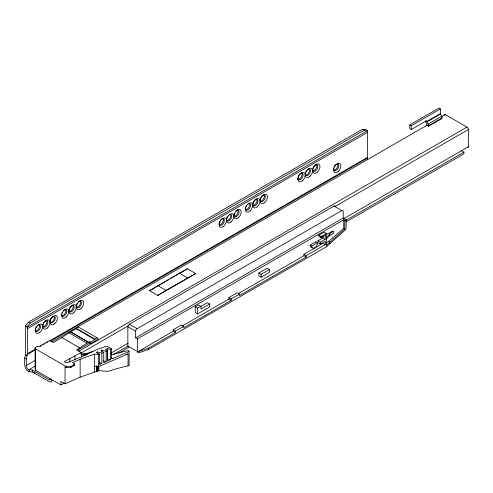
<?xml version="1.0" encoding="UTF-8"?>
<svg xmlns="http://www.w3.org/2000/svg" width="493" height="493" viewBox="0 0 493 493"><rect width="100%" height="100%" fill="white"/><g stroke="black" fill="none" stroke-linecap="round" stroke-linejoin="round"><path stroke-width="0.74" d="M111.911 354.744A134.601 77.709 0 0 1 128.494 350.56L129.098 351.534L112.54 358.645A1.165 0.764 -52.2 0 1 111.597 358.103L111.609 348.908L110.438 349.414L110.438 359.748L107.277 361.104L107.277 350.769L106.137 351.256L106.137 361.597L103.727 362.632L103.727 352.292L101.841 353.105L101.841 363.44L99.426 364.475L99.426 354.14L98.477 354.547L94.514 354.153L94.471 372.03L96.924 371.617L96.924 365.8M77.346 350.406L89.763 343.239L89.806 341.735L90.539 342.16L94.915 339.634L94.915 339.067L76.168 328.239L76.168 328.813L94.915 339.634M89.763 343.239L90.496 343.664L90.539 342.16M94.514 372.036L80.149 377.2L65.045 383.825L65.045 366.891L65.951 367.414L70.875 367.414L74.16 365.516L74.289 363.698L72.508 362.669L80.149 359.323L94.514 354.153M74.16 365.516L74.289 363.698M96.924 371.617L98.427 370.724A3.451 1.122 20.5 0 1 98.828 370.724A159.221 51.814 20.5 0 1 107.862 371.358A132.426 76.452 0 0 1 128.038 365.892L129.098 365.442L129.098 351.534M367.199 130.472L364.198 130.207L30.116 323.088L27.109 326.822L27.522 328.658L27.522 353.672L26.289 358.996L26.289 365.56A3.482 2.009 60 0 0 28.754 369.824L32.433 370.058L49.263 379.77A1.159 0.672 60 0 0 50.083 379.296L51.728 380.245A3.482 2.009 60 0 1 49.263 381.668L32.433 371.95L28.754 371.722A5.799 3.352 60 0 1 24.65 364.617L24.65 358.047L25.47 354.664L25.47 325.879L28.471 322.139L362.558 129.258L365.56 129.53L367.199 130.472L367.612 132.309L367.612 157.322L367.199 159.257M326.027 234.804L332.652 230.977L333.718 231.593L333.718 233.244L329.768 235.525L326.335 238.926L326.335 245.44L344.798 228.955L344.798 220.414L346.098 219.662L346.098 227.945M346.049 228.425A2.089 1.208 -60 0 1 344.977 230.243L326.409 246.802L148.319 349.623L139.322 352.618M238.501 293.495L303.978 255.694L303.978 254.222L306.27 255.547L325.22 244.608L325.22 241.206L320.222 244.097L317.923 242.766L317.923 240.831L320.222 242.155L325.22 239.265L325.22 235.364L321.116 237.731L318.817 236.406L318.817 235.198L324.037 232.185L326.335 233.516C324.733 243.037 330.181 231.044 333.718 231.593M325.941 243.018L328.474 241.552L343.732 228.339L343.732 219.798L344.798 220.414M64.263 383.079L60.91 384.928L35.274 370.132L35.151 347.688L37.406 346.388L38.417 346.967L49.738 340.429L53.367 342.524L61.902 337.6L70.536 331.777L88.691 342.376L89.806 341.735M80.803 353.949L82.756 354.128L84.321 353.222L85.764 353.838L84.161 354.935L81.148 354.781L81.148 352.427L76.692 349.857L88.549 342.179M149.589 290.716L179.292 273.177L187.494 268.827L195.703 273.566L157.791 295.449L149.589 290.716L156.238 286.877M157.791 295.449L165.999 290.328L195.703 273.566M27.109 327.229L367.199 130.879M27.522 328.658L367.612 132.309M428.534 126.233L428.534 125.764A2.668 1.541 60 0 0 428.109 124.131L426.889 121.685L426.852 120.526L411.267 129.53L409.788 128.673L409.788 124.883L438.918 108.072L440.391 108.922L440.409 113.797L441.648 116.317A2.668 1.541 60 0 1 442.073 117.944L442.073 118.419L428.534 126.233L427.061 125.382L425.804 122.252A2.668 1.541 60 0 1 425.397 120.933M409.788 124.883L411.267 125.74L440.391 108.922M426.852 121.475L440.391 113.661M426.95 121.826L440.483 114.012M27.522 353.672L35.527 349.05M40.192 346.357L41.523 345.587M43.526 344.428L44.857 343.664M46.194 342.894L47.525 342.124M49.528 340.965L367.612 157.322M27.109 354.627L35.114 350.005M50.452 341.156L367.199 158.278M428.109 124.131L441.648 116.317M51.882 341.822L427.369 125.037M441.377 116.952L445.376 114.641L466.957 127.102A1.972 1.14 60 0 1 468.35 129.517L468.35 146.76A1.972 1.14 60 0 1 467.173 147.672M76.168 328.239L78.313 327.001L98.101 338.426L98.125 339.258L90.496 343.664M70.536 331.777L76.168 328.813M428.534 125.764L442.073 117.944M157.569 286.106L159.566 284.954M160.897 284.19L165.549 281.497M166.88 280.733L168.877 279.58M170.202 278.81L171.533 278.046M172.864 277.276L174.861 276.123M176.192 275.359L177.517 274.589M178.848 273.818L187.494 268.827M26.289 365.56L34.954 360.562M28.754 369.824L35.416 365.979M94.915 339.067L97.059 337.828M78.8 351.201L466.957 127.102M81.148 352.427L64.263 361.702L65.082 362.176A2.323 1.337 0 0 0 68.052 362.324L80.92 357.123L100.178 348.064L101.145 348.212A134.601 77.709 0 0 1 106.895 346.191L111.609 348.908M128.87 347.029A2.089 1.208 -60 0 1 127.847 346L127.847 326.767A2.089 1.208 -60 0 1 129.326 324.209L333.958 206.068A2.089 1.208 -60 0 1 335.271 206.24M81.092 353.099L128.211 325.891M335.628 206.142L468.35 129.517M35.151 347.688L35.274 348.754L65.951 366.465L70.875 366.465L74.16 364.573M137.122 328.708L341.748 210.566A2.089 1.208 -60 0 1 343.227 211.417L343.227 218.005L135.643 337.847L135.643 331.265A2.089 1.208 -60 0 1 137.122 328.708L129.326 324.209M49.263 379.77L50.6 379M110.87 353.148L128.211 343.134M343.633 218.763L468.35 146.76M135.643 337.847L137.448 338.894L343.732 219.798M195.259 306.843L198.611 304.914L200.904 306.239L200.904 309.08L209.679 304.021L209.679 306.936L197.557 313.93L195.259 312.605L195.259 306.843L197.557 308.174L200.904 306.239M113.335 354.559L127.995 346.092M345.932 220.272L463.895 152.164L463.895 153.871L345.932 221.973M118.665 353.185L128.661 347.411M318.817 235.198L321.116 236.529L326.335 233.516M201.113 306.307L207.38 302.69L209.679 304.021M258.85 272.974L267.12 268.204L269.418 269.529L269.418 272.444L261.148 277.22L258.85 275.895L258.85 272.974L261.148 274.305L269.418 269.529M310.165 245.058L315.896 241.749L317.541 242.698A4.061 2.342 -60 0 1 314.676 247.893A4.061 2.342 -60 0 1 311.81 246.007L310.165 245.058A4.061 2.342 -60 0 0 312.106 247.301M317.923 240.831L322.921 237.94L325.22 239.265M311.81 246.007L317.541 242.698M138.829 352.723A2.188 1.547 -45 0 1 138.12 352.624L137.923 352.513A2.071 1.467 -45 0 1 137.535 352.027L173.185 331.21L173.185 329.749L181.43 324.992L183.723 326.317L183.723 327.777L231.229 300.348L231.229 298.887L239.475 294.13L239.475 295.584L306.27 257.019L306.27 255.547M182.09 326.064L228.931 299.023L228.931 297.562L237.182 292.799L239.475 294.13M303.978 254.222L322.921 243.283L325.22 244.608M173.185 329.749L175.477 331.074L183.723 326.317M137.448 338.894L137.448 351.54A2.089 1.208 -60 0 0 137.473 351.823L148.319 348.212L175.477 332.535L175.477 331.074M101.841 353.105L97.232 351.953L96.529 352.255L99.426 354.14M106.137 351.256L101.527 350.11L100.825 350.412L103.727 352.292M110.438 349.414L107.363 348.643L105.348 349.512L107.277 350.769M94.471 366.25L98.477 366.65L128.038 353.956L128.038 365.892M86.515 354.935L86.515 353.463L92.863 351.454M110.438 359.748L107.363 358.984L107.363 348.643M103.505 360.938L106.137 361.597M99.204 362.786L101.841 363.44M461.553 150.809L463.895 152.164M362.558 129.258L364.198 130.207M333.958 206.068L341.748 210.566M343.227 218.005L346.098 219.662M343.732 228.339L344.798 228.955M328.474 241.552L329.601 242.205M303.978 255.694L306.27 257.019M228.931 297.562L231.229 298.887M228.931 299.023L231.229 300.348M179.292 273.177L187.494 277.916M157.791 285.589L165.999 290.328M173.185 331.21L175.477 332.535M127.847 326.767L135.643 331.265M127.847 346L137.448 351.54M70.684 331.98L88.691 342.376M68.897 332.726L86.91 343.122M111.221 357.887L112.54 358.645M61.902 337.6L79.915 348.003M28.471 322.139L30.116 323.088M82.756 354.128L84.161 354.935M25.47 325.879L27.109 326.822M25.47 354.664L27.109 355.613M24.65 358.047L26.289 358.996M65.045 383.825L60.91 381.434L60.91 384.928M86.515 353.463L87.692 354.294M411.267 125.74L411.267 129.53M329.768 233.873L329.768 235.525M329.768 241.971L329.768 243.419M326.409 237.238L326.409 238.883M326.409 245.397L326.409 246.802M322.921 236.64L322.921 237.94M321.116 236.529L321.116 237.731M320.222 242.155L320.222 244.097M261.148 274.305L261.148 277.22M197.557 308.174L197.557 313.93M148.319 348.212L148.319 349.623M101.527 350.11L101.527 351.583M98.828 366.354L98.828 370.724M98.477 354.547L98.477 366.65M98.427 365.751L98.427 370.724M97.589 366.25L97.589 371.223M97.232 351.953L97.232 353.432M96.671 365.911L96.671 371.623M85.764 353.838L85.764 355.367M81.727 354.837L81.727 357.074M80.149 359.323L80.149 377.2M74.93 356.014L74.93 359.835M70.875 366.465L70.875 367.414M69.827 358.485L69.827 362.306M65.951 366.465L65.951 367.414M35.274 348.754L35.274 370.132M32.433 370.058L32.433 371.95M29.093 370.021L29.093 371.919M261.58 196.362A3.654 2.108 -60 0 1 265.283 196.263A3.654 2.108 -60 0 1 262.621 201.403A3.654 2.108 -60 0 1 260.298 198.839M260.452 198.322A3.654 2.108 -60 0 1 261.235 196.806M35.237 373.01A2.323 1.337 0 0 1 34.516 372.948M34.183 372.868A2.323 1.337 0 0 1 32.945 371.882M51.537 317.628A3.654 2.108 -60 0 1 55.265 317.671A3.654 2.108 -60 0 1 52.307 322.792A3.654 2.108 -60 0 1 50.409 319.587M50.619 319.063A3.654 2.108 -60 0 1 51.192 318.077M54.027 316.358A3.654 2.108 -60 0 1 53.244 320.579A3.654 2.108 -60 0 1 49.898 322.206M44.154 321.892A3.654 2.108 -60 0 1 47.852 321.793A3.654 2.108 -60 0 1 45.19 326.933A3.654 2.108 -60 0 1 42.866 324.369M43.501 322.823A3.654 2.108 -60 0 1 43.809 322.336M46.169 320.142A3.654 2.108 -60 0 1 46.169 324.363A3.654 2.108 -60 0 1 42.515 326.471M37.141 325.762A3.654 2.108 -60 0 1 40.512 326.341A3.654 2.108 -60 0 1 37.671 331.265A3.654 2.108 -60 0 1 35.484 328.634M35.638 328.116A3.654 2.108 -60 0 1 35.853 327.592M36.112 327.081A3.654 2.108 -60 0 1 36.42 326.6M78.56 301.741A3.654 2.108 -60 0 1 81.548 302.807A3.654 2.108 -60 0 1 78.831 307.515A3.654 2.108 -60 0 1 76.415 305.463M76.662 304.428A3.654 2.108 -60 0 1 76.877 303.904M77.136 303.398A3.654 2.108 -60 0 1 77.444 302.918M39.046 324.61A3.654 2.108 -60 0 1 38.633 328.868A3.654 2.108 -60 0 1 35.132 330.735M80.069 300.921A3.654 2.108 -60 0 1 79.663 305.185A3.654 2.108 -60 0 1 76.156 307.053M70.407 306.732A3.654 2.108 -60 0 1 74.11 306.64A3.654 2.108 -60 0 1 71.448 311.773A3.654 2.108 -60 0 1 69.125 309.216M69.279 308.692A3.654 2.108 -60 0 1 69.488 308.168M69.753 307.663A3.654 2.108 -60 0 1 70.061 307.182M72.422 304.982A3.654 2.108 -60 0 1 72.422 309.203A3.654 2.108 -60 0 1 68.767 311.311M63.4 310.602A3.654 2.108 -60 0 1 66.752 311.04A3.654 2.108 -60 0 1 64.195 315.964A3.654 2.108 -60 0 1 61.643 313.986M61.896 312.956A3.654 2.108 -60 0 1 62.106 312.433M65.304 309.45A3.654 2.108 -60 0 1 64.891 313.714A3.654 2.108 -60 0 1 61.385 315.575M236.498 210.517A3.654 2.108 -60 0 1 239.05 212.495A3.654 2.108 -60 0 1 235.697 216.803A3.654 2.108 -60 0 1 234.193 213.475M235.327 211.522A3.654 2.108 -60 0 1 235.697 211.127M237.343 209.771A3.654 2.108 -60 0 1 237.478 213.74A3.654 2.108 -60 0 1 233.996 216.224M227.939 215.786A3.654 2.108 -60 0 1 231.667 215.823A3.654 2.108 -60 0 1 228.709 220.95A3.654 2.108 -60 0 1 226.811 217.74M227.02 217.222A3.654 2.108 -60 0 1 227.285 216.71M230.219 214.239A3.654 2.108 -60 0 1 229.96 218.251A3.654 2.108 -60 0 1 226.607 220.488M220.211 220.494A3.654 2.108 -60 0 1 224.229 219.816A3.654 2.108 -60 0 1 221.462 225.153A3.654 2.108 -60 0 1 219.428 222.004M219.638 221.48A3.654 2.108 -60 0 1 219.903 220.975M223.046 218.775A3.654 2.108 -60 0 1 222.423 222.762A3.654 2.108 -60 0 1 219.225 224.753M264.069 195.092A3.654 2.108 -60 0 1 263.287 199.314A3.654 2.108 -60 0 1 259.94 200.941M254.197 200.626A3.654 2.108 -60 0 1 257.894 200.528A3.654 2.108 -60 0 1 255.232 205.667A3.654 2.108 -60 0 1 252.909 203.104M253.069 202.58A3.654 2.108 -60 0 1 253.279 202.062M253.544 201.551A3.654 2.108 -60 0 1 253.852 201.07M256.212 198.876A3.654 2.108 -60 0 1 256.212 203.098A3.654 2.108 -60 0 1 252.558 205.205M248.392 203.689A3.654 2.108 -60 0 1 250.512 206.031A3.654 2.108 -60 0 1 247.313 210.141A3.654 2.108 -60 0 1 245.526 207.368M245.68 206.844A3.654 2.108 -60 0 1 245.896 206.327M246.155 205.815A3.654 2.108 -60 0 1 246.463 205.334M247.184 204.496A3.654 2.108 -60 0 1 247.985 203.886M249.094 203.344A3.654 2.108 -60 0 1 248.682 207.602A3.654 2.108 -60 0 1 245.175 209.47M314.466 165.648A3.654 2.108 -60 0 1 317.794 165.95A3.654 2.108 -60 0 1 315.532 170.837A3.654 2.108 -60 0 1 312.679 169.518M312.808 168.526A3.654 2.108 -60 0 1 312.963 168.002M313.172 167.478A3.654 2.108 -60 0 1 313.437 166.973M313.745 166.492A3.654 2.108 -60 0 1 314.09 166.049M316.37 164.496A3.654 2.108 -60 0 1 315.797 168.994A3.654 2.108 -60 0 1 312.186 170.418M307.478 169.58A3.654 2.108 -60 0 1 310.448 170.498A3.654 2.108 -60 0 1 308.014 175.194A3.654 2.108 -60 0 1 305.296 173.782M305.42 172.79A3.654 2.108 -60 0 1 305.58 172.267M305.789 171.743A3.654 2.108 -60 0 1 306.054 171.237M306.363 170.757A3.654 2.108 -60 0 1 307.084 169.912M308.988 168.76A3.654 2.108 -60 0 1 308.723 172.778A3.654 2.108 -60 0 1 305.377 175.015M300.089 173.838A3.654 2.108 -60 0 1 303.066 174.756A3.654 2.108 -60 0 1 300.631 179.458A3.654 2.108 -60 0 1 297.914 178.047M298.037 177.049A3.654 2.108 -60 0 1 298.666 175.502M298.974 175.015A3.654 2.108 -60 0 1 299.695 174.177M335.012 165.334A3.654 2.108 -60 0 1 338.716 165.235A3.654 2.108 -60 0 1 336.053 170.375A3.654 2.108 -60 0 1 333.73 167.817M334.094 166.77A3.654 2.108 -60 0 1 334.667 165.777M337.292 163.787A3.654 2.108 -60 0 1 336.879 168.051A3.654 2.108 -60 0 1 333.373 169.912M301.34 172.821A3.654 2.108 -60 0 1 301.476 176.79A3.654 2.108 -60 0 1 297.994 179.279M297.686 179.15A3.654 2.108 -60 0 1 297.421 178.947M125.986 354.405A132.426 76.452 0 0 1 128.038 353.956M443.996 115.208A1.972 1.14 60 0 1 445.376 114.641M315.896 241.749A4.061 2.342 -60 0 1 315.89 242.297M264.766 202.487A5.164 2.983 -60 0 0 266.405 194.489A5.164 2.983 -60 0 0 260.292 199.905A5.164 2.983 -60 0 0 264.766 202.487M54.723 323.753A5.164 2.983 -60 0 0 56.356 315.754A5.164 2.983 -60 0 0 50.249 321.171A5.164 2.983 -60 0 0 54.723 323.753M39.951 332.282A5.164 2.983 -60 0 0 41.591 324.283A5.164 2.983 -60 0 0 35.484 329.7A5.164 2.983 -60 0 0 39.951 332.282M47.34 328.018A5.164 2.983 -60 0 0 48.973 320.019A5.164 2.983 -60 0 0 42.866 325.435A5.164 2.983 -60 0 0 47.34 328.018M73.593 312.858A5.164 2.983 -60 0 0 75.232 304.859A5.164 2.983 -60 0 0 69.119 310.276A5.164 2.983 -60 0 0 73.593 312.858M80.975 308.593A5.164 2.983 -60 0 0 82.614 300.601A5.164 2.983 -60 0 0 76.507 306.011A5.164 2.983 -60 0 0 80.975 308.593M66.21 317.122A5.164 2.983 -60 0 0 67.843 309.123A5.164 2.983 -60 0 0 61.736 314.54A5.164 2.983 -60 0 0 66.21 317.122M238.507 217.647A5.164 2.983 -60 0 0 240.146 209.648A5.164 2.983 -60 0 0 234.039 215.065A5.164 2.983 -60 0 0 238.507 217.647M231.125 221.912A5.164 2.983 -60 0 0 232.764 213.913A5.164 2.983 -60 0 0 226.657 219.33A5.164 2.983 -60 0 0 231.125 221.912M223.742 226.17A5.164 2.983 -60 0 0 225.381 218.171A5.164 2.983 -60 0 0 219.268 223.588A5.164 2.983 -60 0 0 223.742 226.17M257.383 206.752A5.164 2.983 -60 0 0 259.016 198.753A5.164 2.983 -60 0 0 252.909 204.17A5.164 2.983 -60 0 0 257.383 206.752M249.994 211.016A5.164 2.983 -60 0 0 251.633 203.017A5.164 2.983 -60 0 0 245.526 208.434A5.164 2.983 -60 0 0 249.994 211.016M317.276 172.168A5.164 2.983 -60 0 0 318.916 164.169A5.164 2.983 -60 0 0 312.802 169.586A5.164 2.983 -60 0 0 317.276 172.168M309.894 176.432A5.164 2.983 -60 0 0 311.527 168.433A5.164 2.983 -60 0 0 305.42 173.85A5.164 2.983 -60 0 0 309.894 176.432M302.505 180.697A5.164 2.983 -60 0 0 304.144 172.698A5.164 2.983 -60 0 0 298.037 178.115A5.164 2.983 -60 0 0 302.505 180.697M338.198 171.459A5.164 2.983 -60 0 0 339.837 163.46A5.164 2.983 -60 0 0 333.724 168.877A5.164 2.983 -60 0 0 338.198 171.459"/></g></svg>
